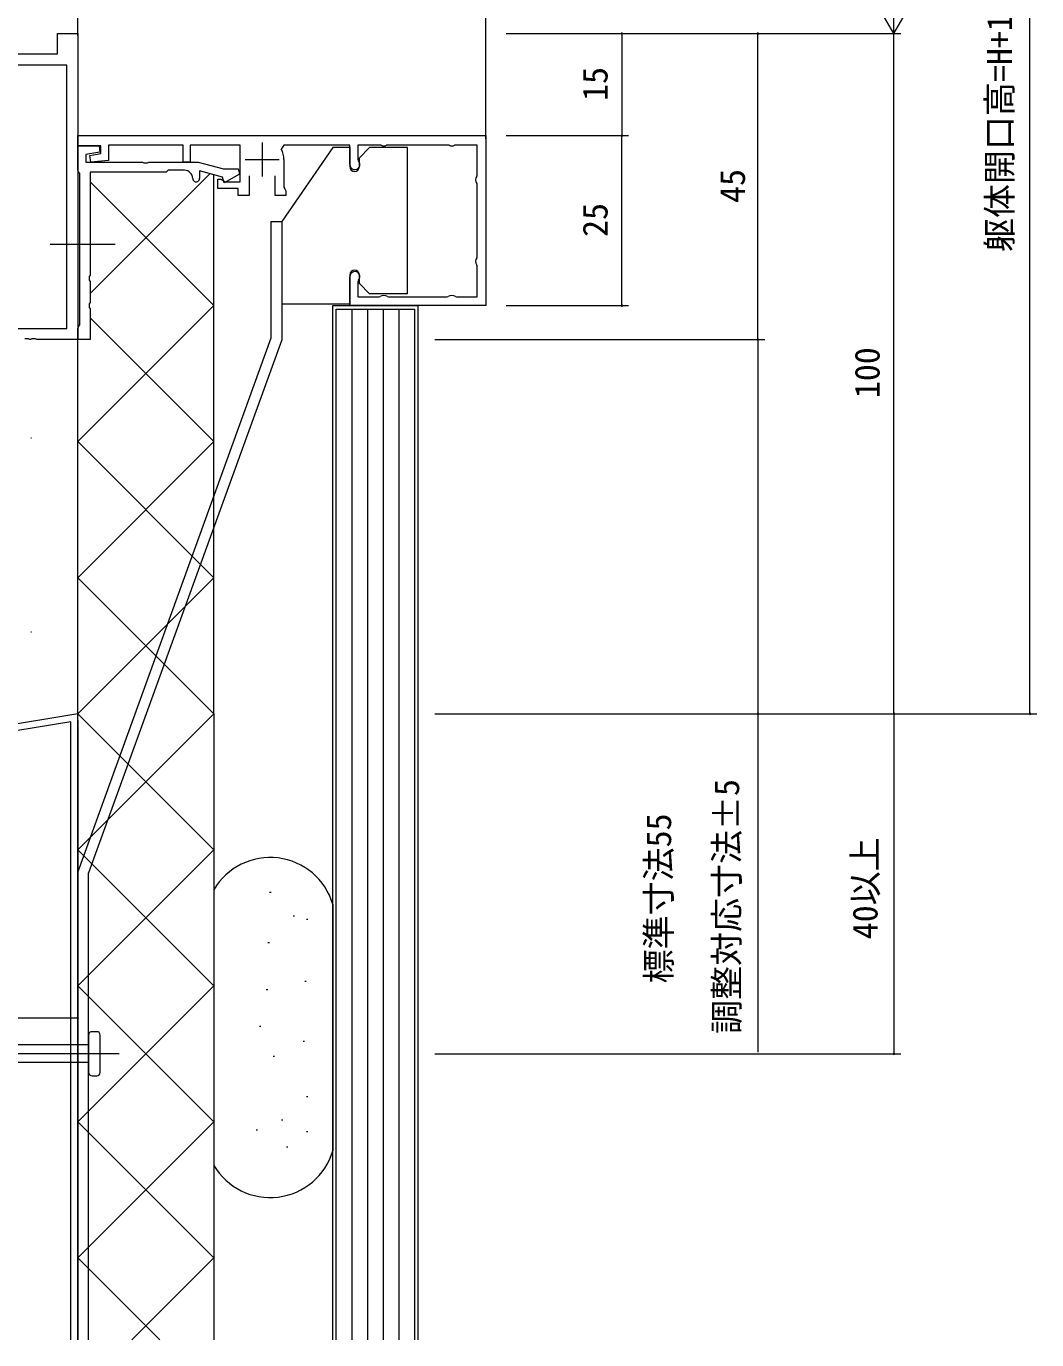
# Model space of a CAD drawing. Units: millimetres, scale not verified. Extents: x -1595 to 539, y -420 to 386.
# Drawn here: x 53.5 to 202.1, y 59.6 to 252.7 of the extents above; entities that cross this region are included whole.
import ezdxf
from ezdxf.enums import TextEntityAlignment as Align

# ---------------------------------------------------------------- set-up
doc = ezdxf.new("R2010")
doc.units = ezdxf.units.MM
doc.header["$LTSCALE"] = 2
doc.linetypes.add('CHAIN2', pattern=[12, 9, -1, 1, -1])
for name, color, linetype, lineweight in [('0-3_YKK_12', 2, 'Continuous', 9), ('0-4_YSS_K', 3, 'Continuous', 9), ('0-5_YKK_D', 6, 'Continuous', 9), ('0-6_YKK_13', 4, 'Continuous', 9), ('0-7_YKK_11', 7, 'Continuous', 9)]:
    doc.layers.add(name, color=color, linetype=linetype, lineweight=lineweight)
doc.styles.add('ＭＳ ゴシック', font='')
doc.styles.get('ＭＳ ゴシック').set_extended_font_data('MS Gothic')

msp = doc.modelspace()

# ---------------------------------------------------------------- linework, layer by layer
at = {"layer": '0-3_YKK_12'}
for p, q in [((61.056, 251.307), (61.054, 331.603)), ((121.056, 236.107), (121.054, 331.603))]:
    msp.add_line(p, q, dxfattribs=at)
at = {"layer": '0-3_YKK_12', "linetype": 'CHAIN2'}
msp.add_line((66.57, 220.607), (56.983, 220.607), dxfattribs=at)
at = {"layer": '0-4_YSS_K'}
for p, q in [((80.457, 231.009), (62.854, 213.407)), ((81.054, 151.607), (81.054, 230.849)), ((62.854, 229.807), (81.054, 211.607)), ((81.054, 211.607), (61.054, 191.607)), ((101.354, 211.109), (101.354, 59.56)), ((103.654, 211.109), (103.654, 59.56)), ((105.954, 211.109), (105.954, 59.56)), ((108.254, 211.109), (108.254, 59.56)), ((62.854, 209.807), (81.054, 191.607)), ((61.054, 151.607), (61.056, 207.107)), ((54.15, 192.158), (54.25, 192.158)), ((61.054, 191.607), (81.054, 171.607)), ((81.054, 191.607), (61.054, 171.607)), ((61.054, 171.607), (81.054, 151.607)), ((81.054, 171.607), (61.057, 151.61)), ((54.15, 163.623), (54.25, 163.623)), ((61.054, 151.607), (-88.946, 126.607)), ((61.054, 59.557), (61.054, 151.607)), ((81.054, 151.607), (61.054, 131.607)), ((61.057, 151.61), (71.06, 141.607)), ((81.057, 151.61), (71.054, 141.607)), ((81.054, 151.607), (81.054, 59.557)), ((60.054, 150.427), (-87.946, 125.76)), ((60.054, 59.56), (60.054, 150.427)), ((61.054, 131.607), (81.054, 111.607)), ((81.054, 131.607), (61.054, 111.607)), ((81.054, 125.729), (81.054, 85.193)), ((89.268, 125.344), (89.468, 125.344)), ((92.713, 121.9), (92.913, 121.9)), ((98.554, 123.584), (98.554, 87.339)), ((94.681, 121.407), (94.881, 121.407)), ((89.022, 117.963), (89.222, 117.963)), ((94.435, 112.303), (94.635, 112.303)), ((61.054, 111.607), (81.054, 91.607)), ((81.054, 111.607), (61.054, 91.607)), ((88.776, 111.073), (88.976, 111.073)), ((87.792, 105.659), (87.992, 105.659)), ((94.189, 103.445), (94.389, 103.445)), ((89.76, 101.23), (89.96, 101.23)), ((94.681, 95.325), (94.881, 95.325)), ((61.054, 91.607), (81.054, 71.607)), ((81.054, 91.607), (61.057, 71.61)), ((90.99, 91.88), (91.19, 91.88)), ((87.3, 90.404), (87.499, 90.404)), ((94.681, 90.157), (94.881, 90.157)), ((91.729, 87.943), (91.929, 87.943)), ((61.054, 71.607), (73.105, 59.557)), ((81.054, 71.607), (69.004, 59.557))]:
    msp.add_line(p, q, dxfattribs=at)
for points in [[(98.554, 59.56), (98.554, 211.609), (111.054, 211.609), (111.054, 59.56)], [(99.054, 59.56), (99.054, 211.109), (110.554, 211.109), (110.554, 59.56)], [(61.054, 59.56), (61.054, 151.607), (81.054, 131.607)]]:
    msp.add_lwpolyline(points, dxfattribs=at)
for centre, start, end in [((89.336, 120.844), 16.55235, 149.46957), ((89.336, 90.078), 210.53041, 343.44763)]:
    msp.add_arc(centre, 9.616, start, end, dxfattribs=at)
at = {"layer": '0-5_YKK_D'}
for p, q in [((201.054, 151.607), (201.054, 331.603)), ((181.054, 251.607), (181.054, 263.732)), ((181.054, 251.607), (177.554, 257.669)), ((181.054, 251.607), (184.554, 257.669)), ((124.054, 251.607), (142.054, 251.607)), ((124.054, 251.607), (182.054, 251.607)), ((124.054, 251.607), (182.054, 251.607)), ((124.054, 251.607), (162.054, 251.607)), ((141.054, 251.607), (141.054, 236.609)), ((161.054, 206.607), (161.054, 251.607)), ((181.054, 151.607), (181.054, 251.607)), ((124.054, 236.609), (142.054, 236.609)), ((124.054, 236.609), (142.054, 236.609)), ((141.054, 211.609), (141.054, 236.609)), ((124.054, 211.609), (142.054, 211.609)), ((113.554, 206.607), (162.054, 206.607)), ((124.054, 206.607), (162.054, 206.607)), ((113.554, 151.607), (202.054, 151.607)), ((113.554, 151.607), (182.054, 151.607)), ((113.554, 151.607), (162.054, 151.607)), ((124.054, 151.607), (182.054, 151.607)), ((181.054, 151.607), (181.054, 101.603)), ((61.054, 150.607), (61.054, 105.887)), ((16.056, 106.887), (61.054, 106.887)), ((113.554, 101.603), (182.054, 101.603))]:
    msp.add_line(p, q, dxfattribs=at)
msp.add_lwpolyline([(161.054, 206.607), (161.054, 151.607), (161.054, 101.832)], dxfattribs=at)
for centre, start, end in [((141.054, 251.607), 90, 270), ((141.054, 251.607), 270, 90), ((161.054, 251.607), 90, 270), ((161.054, 251.607), 270, 90), ((141.054, 236.609), 90, 270), ((141.054, 236.609), 90, 270), ((141.054, 236.609), 270, 90), ((141.054, 236.609), 270, 90), ((141.054, 211.609), 90, 270), ((141.054, 211.609), 270, 90), ((161.054, 206.607), 90, 270), ((161.054, 206.607), 90, 270), ((161.054, 206.607), 270, 90), ((161.054, 206.607), 270, 90), ((161.054, 151.607), 90, 270), ((161.054, 151.607), 270, 90), ((181.054, 151.607), 90, 270), ((181.054, 151.607), 90, 270), ((181.054, 151.607), 270, 90), ((181.054, 151.607), 270, 90), ((201.054, 151.607), 90, 270), ((201.054, 151.607), 270, 90), ((61.054, 106.887), 0, 180), ((61.054, 106.887), 180, 0), ((181.054, 101.603), 90, 270), ((181.054, 101.603), 270, 90)]:
    msp.add_arc(centre, 0.106, start, end, dxfattribs=at)
at = {"layer": '0-6_YKK_13'}
for p, q in [((98.555, 234.843), (91.051, 223.998)), ((101.055, 234.843), (98.555, 234.843)), ((101.055, 234.843), (101.055, 232.043)), ((102.455, 233.343), (103.955, 234.843)), ((109.555, 234.843), (103.955, 234.843)), ((109.555, 213.343), (109.555, 234.843)), ((102.455, 232.043), (102.455, 233.343)), ((89.451, 223.998), (91.051, 223.998)), ((89.451, 223.998), (89.451, 206.843)), ((91.051, 223.998), (91.051, 206.56)), ((101.055, 216.143), (101.055, 211.843)), ((102.455, 214.843), (102.455, 216.143)), ((102.455, 214.843), (103.955, 213.343)), ((109.555, 213.343), (103.955, 213.343)), ((101.055, 211.843), (91.051, 211.843)), ((89.451, 206.843), (61.057, 128.36)), ((91.051, 206.56), (62.654, 128.203)), ((61.057, 128.36), (61.056, 59.56)), ((62.652, 59.56), (62.654, 128.203)), ((62.654, 104.353), (62.654, 98.853)), ((63.855, 104.853), (63.154, 104.853)), ((64.354, 98.853), (64.354, 104.353)), ((62.654, 102.903), (36.523, 102.903)), ((62.654, 99.353), (62.654, 103.853)), ((62.654, 100.303), (36.523, 100.303)), ((63.154, 98.353), (63.855, 98.353))]:
    msp.add_line(p, q, dxfattribs=at)
at = {"layer": '0-6_YKK_13', "linetype": 'CHAIN2'}
msp.add_line((67.148, 101.603), (28.86, 101.603), dxfattribs=at)
at = {"layer": '0-6_YKK_13'}
for centre, radius, start, end in [((101.755, 232.043), 0.7, 180, 0), ((101.755, 216.143), 0.7, 0, 180), ((63.154, 104.353), 0.5, 90.00002, 180.00002), ((63.855, 104.353), 0.5, 0.00002, 90.00002), ((63.154, 98.853), 0.5, 180.00002, 270.00002), ((63.855, 98.853), 0.5, 270.00002, 0.00002)]:
    msp.add_arc(centre, radius, start, end, dxfattribs=at)
at = {"layer": '0-7_YKK_11'}
for p, q in [((88.155, 235.607), (88.155, 230.607)), ((85.656, 233.107), (90.655, 233.107))]:
    msp.add_line(p, q, dxfattribs=at)
for points in [[(2.055, 248.607), (58.056, 248.607), (58.056, 251.607), (61.056, 251.607), (61.056, 206.607), (55.014, 206.607), (54.83, 206.727), (54.281, 206.727), (54.097, 206.607), (54.014, 206.607), (53.83, 206.727), (53.281, 206.727)], [(49.147, 208.237), (59.426, 208.237), (59.426, 246.977), (39.591, 246.977)], [(86.255, 230.709), (86.255, 227.807), (84.656, 227.807), (84.656, 228.807), (81.656, 228.807), (81.656, 230.207), (82.155, 230.207), (82.438, 230.007), (82.721, 229.807), (84.955, 229.807), (84.955, 235.207), (77.556, 235.207), (77.556, 232.707), (76.556, 232.707), (76.556, 235.207), (65.555, 235.207), (65.555, 232.933), (62.977, 232.707), (62.847, 233.696), (64.455, 233.979), (64.455, 235.107), (61.056, 235.107), (61.056, 236.607), (121.056, 236.607), (121.056, 211.607), (101.056, 211.607), (101.056, 215.857)], [(61.354, 208.765), (61.354, 231.049), (61.234, 231.232), (61.054, 231.507), (61.054, 235.107), (64.21, 235.107), (64.29, 234.194), (62.254, 233.835), (62.254, 232.707), (70.596, 232.707), (70.779, 232.587), (71.329, 232.587), (71.512, 232.707), (78.757, 232.707), (82.489, 231.707), (84.62, 231.707), (84.821, 230.957), (82.56, 229.652), (82.331, 230.507), (78.954, 231.412), (78.954, 230.307)], [(101.056, 232.357), (101.056, 235.207), (91.329, 235.207), (90.976, 234.618)], [(105.671, 235.184), (105.556, 235.207), (102.255, 235.207), (102.255, 233.092), (102.341, 232.882)], [(115.671, 235.184), (115.556, 235.207), (106.555, 235.207), (106.44, 235.184)], [(119.709, 230.64), (119.755, 230.8), (119.755, 235.207), (116.556, 235.207), (116.44, 235.184)], [(91.355, 233.107), (91.355, 229.027), (91.505, 228.767), (91.655, 228.507), (91.655, 227.807), (90.056, 227.807), (90.056, 230.709)], [(76.754, 231.507), (74.354, 231.507), (74.054, 231.207), (62.854, 231.207), (62.854, 216.065), (62.734, 215.882), (62.734, 215.332), (62.854, 215.149), (62.854, 212.065), (62.734, 211.882), (62.734, 211.332), (62.854, 211.149), (62.854, 206.607), (61.054, 206.607), (61.054, 208.307), (61.234, 208.582), (61.354, 208.765)], [(119.709, 218.64), (119.755, 218.8), (119.755, 229.414), (119.709, 229.574)], [(116.588, 212.953), (116.748, 212.907), (119.755, 212.907), (119.755, 217.414), (119.709, 217.574)], [(102.341, 215.332), (102.255, 215.122), (102.255, 212.907), (105.363, 212.907), (105.523, 212.953)], [(106.588, 212.953), (106.748, 212.907), (115.363, 212.907), (115.523, 212.953)]]:
    msp.add_lwpolyline(points, dxfattribs=at)
for centre, radius, start, end in [((88.155, 233.107), 3.2, 359.99998, 28.17862), ((106.056, 236.107), 1, 247.38013, 292.61986), ((116.056, 236.107), 1, 247.38013, 292.61986), ((101.806, 232.357), 0.75, 180.00002, 44.41531), ((76.754, 230.307), 1.2, 0, 89.99998), ((78.454, 230.307), 0.5, 179.99998, 0), ((120.555, 230.107), 1, 147.79576, 212.20422), ((120.555, 218.107), 1, 147.79576, 212.20422), ((101.806, 215.857), 0.75, 315.58467, 179.99997), ((106.056, 212.107), 1, 57.79576, 122.20422), ((116.056, 212.107), 1, 57.79576, 122.20422)]:
    msp.add_arc(centre, radius, start, end, dxfattribs=at)

# ---------------------------------------------------------------- texts
at = {"layer": '0-5_YKK_D', "color": 4, "style": 'ＭＳ ゴシック'}
for s, p in [('躯体開口高=H+160', (199.521, 219.48)), ('15', (140.054, 241.708)), ('45', (160.254, 226.707)), ('25', (140.054, 221.709)), ('100', (180.054, 198.007)), ('調整対応寸法±5', (159.399, 104.51)), ('標準寸法55', (149.399, 111.95)), ('40以上', (179.749, 118.445))]:
    msp.add_text(s, height=3.666, rotation=90, dxfattribs=at).set_placement(p, align=Align.BOTTOM_LEFT)

doc.saveas('drawing.dxf')
